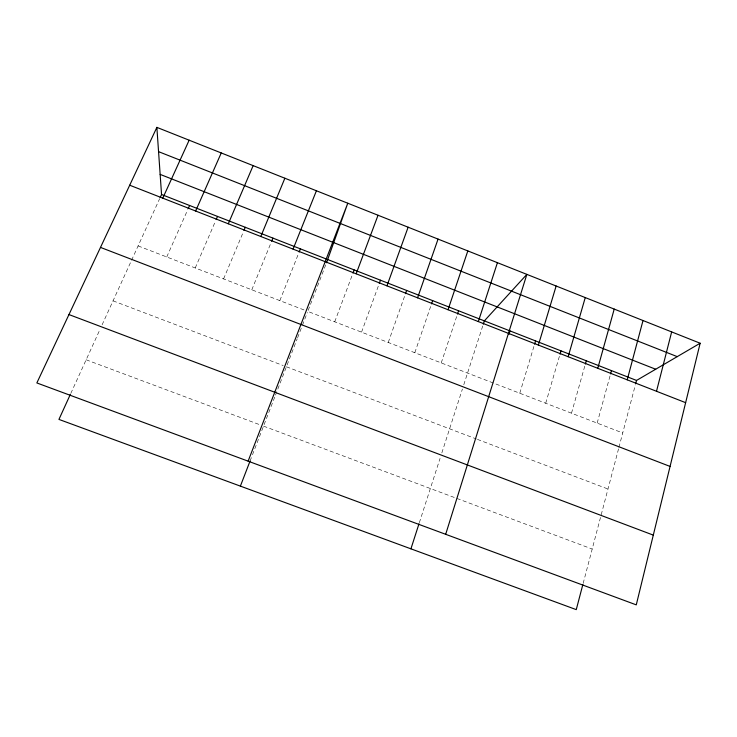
<?xml version="1.0" encoding="UTF-8"?>
<svg xmlns="http://www.w3.org/2000/svg" width="737" height="737" viewBox="0 0 737 737"><rect width="100%" height="100%" fill="white"/><g stroke="black" fill="none" stroke-linecap="round" stroke-linejoin="round"><path stroke-width="0.55" stroke-dasharray="3.69 2.76" d="M583.16 583.409L618.638 448.511M618.923 447.396L635.386 384.815M597.173 423.102L610.282 375.004M571.497 413.19L585.058 365.147M545.702 403.24L560.037 354.147M519.778 393.226L534.251 345.285M419.335 522.726L440.072 458.359M441.841 452.887L462.421 388.998M463.785 384.751L482.965 325.229M441.242 362.917L457.133 315.123M414.811 352.719L431.173 304.98M388.252 342.465L405.092 294.782M361.554 332.157L378.919 284.445M334.727 321.802L352.59 274.155M250.055 461.049L252.063 455.825M252.478 454.766L275.085 396.147M275.491 395.096L297.195 338.817M297.601 337.758L302.078 326.159M302.483 325.109L307.357 312.451M325.717 264.859L307.771 311.401L622.719 432.969M279.848 300.622L298.725 253.095M251.796 289.798L271.188 242.326M223.587 278.908L243.514 231.51M195.241 267.964L215.692 220.63M166.746 256.973L187.742 209.695M70.789 393.457L99.725 330.019M102.102 324.814L159.68 198.631M86.146 359.794L260.391 424.954M263.524 426.124L592.198 549.037M113.037 300.853L283.248 365.561M286.417 366.768L476.323 438.966M477.383 439.363L607.979 489.018M138.105 245.918L304.547 310.157"/><path stroke-width="1.11" d="M700.15 343.23L636.271 604.865L36.85 382.945L156.87 127.372L700.15 343.23L636.538 380.439L635.672 383.728M656.51 391.273L671.656 331.917M582.866 584.496L576.26 609.628L58.942 419.408L70.31 394.488M627.224 379.822L643.014 320.531M610.577 373.908L611.47 370.628M597.781 368.297L614.216 309.089M585.371 364.05L586.293 360.771M568.163 356.717L585.252 297.582M560.037 354.147L560.995 350.867M538.388 345.073L556.14 286.011M534.583 344.188L535.569 340.918M445.682 534.307L526.863 274.376L484.366 320.881L483.315 324.142M509.009 334.193L510.032 330.922M410.924 548.835L418.985 523.814M478.331 321.581L497.42 262.685M457.493 314.045L458.58 310.784M448.041 309.733L467.82 250.921M431.55 303.893L432.665 300.641M417.593 297.822L438.054 239.092M405.479 293.695L406.631 290.452M386.962 285.836L408.132 227.208M379.306 283.386L380.467 280.207M356.164 273.796L378.035 215.25M352.986 273.095L354.175 269.917M248.12 461.159L347.772 203.219L326.528 262.75M240.382 486.125L250.055 461.049M299.148 252.036L300.401 248.866M293.086 249.124L316.413 190.763M271.621 241.275L272.911 238.106M260.797 236.494L284.869 178.234M243.956 230.451L245.283 227.291M228.313 223.781L253.15 165.622M216.153 219.58L217.516 216.42M195.637 211.003L221.247 152.946M188.202 208.645L189.602 205.494M160.15 197.599L161.55 194.513L156.87 127.372M162.776 198.152L189.151 140.196M68.956 314.57L653.295 535.117M100.499 247.411L670.071 466.429M161.55 194.513L636.538 380.439M129.703 185.217L685.64 402.669M160.15 174.393L655.69 369.237M158.566 151.656L677.229 356.634"/></g></svg>
